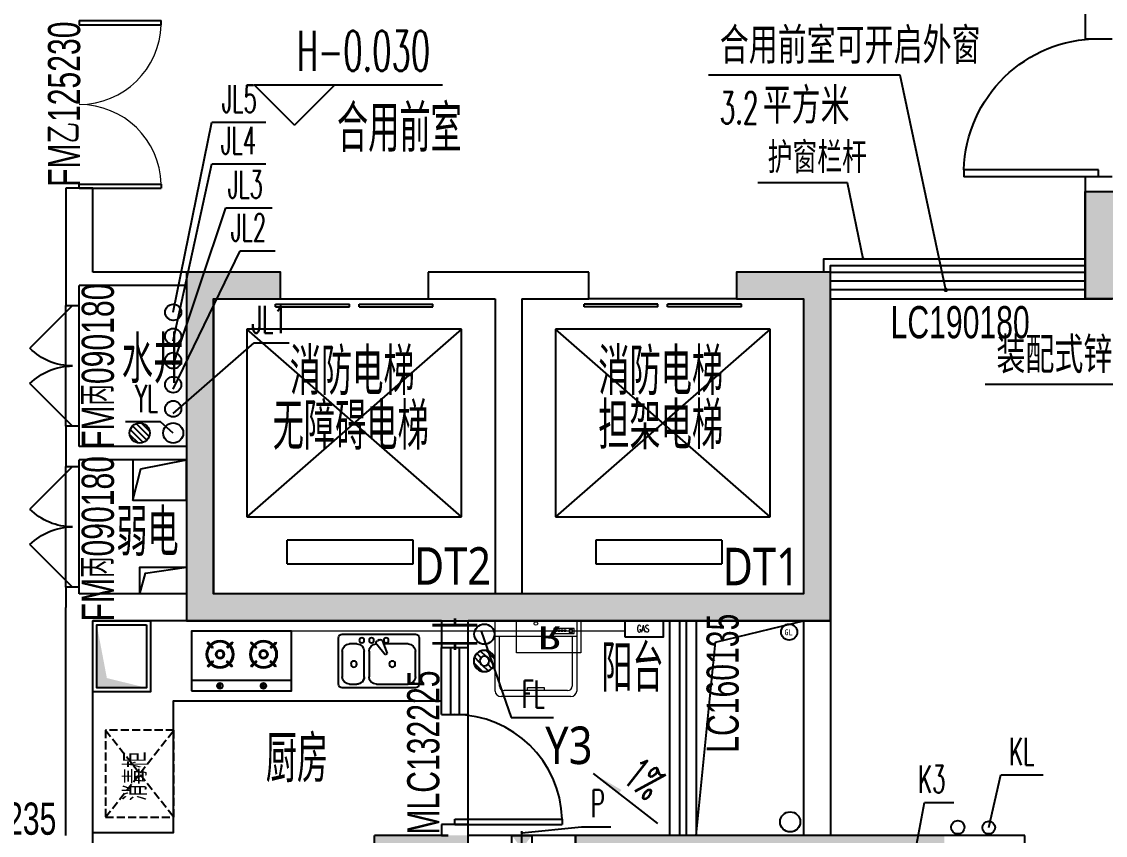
# Model space of a CAD drawing. Header units: millimetres. Extents: x -235126 to 312941, y -228449 to 114042.
# Drawn here: x -100426 to -92346, y -145037 to -138969 of the extents above; entities that cross this region are included whole.
import ezdxf
from ezdxf.enums import TextEntityAlignment as Align
from ezdxf.lldxf.tags import DXFTag

# ---------------------------------------------------------------- set-up
doc = ezdxf.new("R2010")
doc.units = ezdxf.units.MM
doc.header["$LTSCALE"] = 800
doc.linetypes.add('BY-3落地2$0$DASH', pattern=[0.35, 0.25, -0.1])
doc.linetypes.add('DASH', pattern=[0.35, 0.25, -0.1])
for name, color, linetype in [('_WALL', 6, 'Continuous'), ('_景森-地漏', 7, 'Continuous'), ('_景森-废水立管', 4, 'Continuous'), ('_景森-空调冷凝立管', 116, 'Continuous'), ('_景森-给水立管', 13, 'Continuous'), ('_景森-雨水立管', 231, 'Continuous'), ('_水', 201, 'Continuous'), ('b景森a-标高', 131, 'Continuous'), ('c景森a-厨厕', 14, 'Continuous'), ('c景森a-车行方向', 246, 'Continuous'), ('EVTR', 2, 'Continuous'), ('FF-DOOR-门扇', 2, 'Continuous'), ('FF-KITCHEN-厨房', 1, 'Continuous'), ('FUR', 8, 'Continuous'), ('f景森a-房名', 61, 'Continuous'), ('f景森a-符号', 125, 'Continuous'), ('JSD图框', 4, 'Continuous'), ('k景森a-看线', 1, 'Continuous'), ('l景森a-栏杆', 54, 'Continuous'), ('m景森a-门窗', 2, 'Continuous'), ('m景森a-门窗编号', 51, 'Continuous'), ('PUB_TEXT', 7, 'Continuous'), ('R-燃气设备', 3, 'Continuous'), ('s景森a-索引', 123, 'Continuous'), ('TEXT', 7, 'Continuous'), ('t景森a-砼', 6, 'Continuous'), ('VALVE_废水', 7, 'Continuous'), ('WALL', 4, 'Continuous'), ('暖通意见', 90, 'Continuous'), ('水管', 1, 'Continuous'), ('留孔', 1, 'Continuous'), ('结构-墙柱', 7, 'Continuous')]:
    doc.layers.add(name, color=color, linetype=linetype)
doc.layers.add('A-FLOR-CKWA', color=142, linetype='Continuous', lineweight=9)
doc.layers.add('家具', color=8, linetype='Continuous', lineweight=9)
doc.styles.add('-黑体', font='simhei.ttf', dxfattribs={"width": 0.9})
doc.styles.add('_TCH_DIM', font='TXT', dxfattribs={"width": 0.65, "bigfont": 'HZTXT'})
doc.styles.add('HZTXT', font='txt-y.shx', dxfattribs={"width": 0.65, "bigfont": 'hztxt.shx'})
doc.styles.add('景森-黑体', font='')
doc.styles.add('景森尺寸字体', font='景森细字型.SHX', dxfattribs={"width": 0.7, "bigfont": '景森汉字.shx'})
doc.styles.add('景森细字体', font='景森细字型.SHX', dxfattribs={"width": 0.85, "bigfont": '景森汉字.shx'})
doc.styles.add('样式_1', font='', dxfattribs={"height": 200})
doc.styles.add('黑体', font='simhei.ttf', dxfattribs={"width": 0.8})
doc.styles.get('景森-黑体').set_extended_font_data('Microsoft YaHei')
doc.styles.get('样式_1').set_extended_font_data('STXihei')
tags = doc.linetypes.add('HIDDEN2', pattern=[0.1875, 0.125, -0.0625]).pattern_tags.tags
tags[6:7] = [DXFTag(74, 4), DXFTag(75, 0), DXFTag(340, '0'), DXFTag(46, 1.0), DXFTag(50, 0.0), DXFTag(44, 0.0), DXFTag(45, 0.0)]
tags[4:5] = [DXFTag(74, 4), DXFTag(75, 0), DXFTag(340, '0'), DXFTag(46, 1.0), DXFTag(50, 0.0), DXFTag(44, 0.0), DXFTag(45, 0.0)]

# ---------------------------------------------------------------- blocks, each defined once
blk = doc.blocks.new('景森门窗编号01')
at = {"layer": 'm景森a-门窗编号', "style": '景森尺寸字体', "width": 0.7}
blk.add_attdef('门窗编号', text='', height=2.4, dxfattribs=at).set_placement((0, 0), align=Align.MIDDLE)
blk = doc.blocks.new('dilou-xyj')
at = {"color": 7}
for p, q in [((-148, 25), (-25, 148)), ((-140, -54), (-62, 25)), ((-25, 62), (54, 140)), ((47, 47), (106, 106)), ((62, -25), (140, 54)), ((-106, -106), (-47, -47)), ((-54, -140), (25, -62)), ((25, -148), (148, -25))]:
    blk.add_line(p, q, dxfattribs=at)
at = {"color": 7, "linetype": 'Continuous'}
for radius in [150, 66.7]:
    blk.add_circle((0, 0), radius, dxfattribs=at)
blk = doc.blocks.new('dilou')
at = {"color": 7, "linetype": 'Continuous'}
for p, q in [((-148, 25), (-25, 148)), ((-140, -54), (54, 140)), ((-106, -106), (106, 106)), ((-54, -140), (140, 54)), ((25, -148), (148, -25))]:
    blk.add_line(p, q, dxfattribs=at)
blk.add_circle((0, 0), 150, dxfattribs=at)
blk = doc.blocks.new('卫生间排气孔')
at = {"layer": '留孔', "ltscale": 0.1}
blk.add_line((130, 0), (-130, 0), dxfattribs=at)
blk.add_lwpolyline([(100, -75), (-100, -75), (-100, 75), (100, 75)], close=True, dxfattribs=at)
blk.add_solid([(100, -75), (100, 75), (-100, 75), (-100, -75)], dxfattribs=at)
blk = doc.blocks.new('ERGRGAERG')
at = {"color": 3}
blk.add_circle((0, 0), 50, dxfattribs=at)
at = {"layer": 'R-燃气设备', "style": '样式_1'}
blk.add_text('GL', height=37.01, rotation=359.99999, dxfattribs=at).set_placement((-29, -19.5))
blk = doc.blocks.new('ehgwehe')
at = {"ltscale": 50}
for p, q in [((3110300.4, 797930.1), (3110300.4, 797384.2)), ((3110673.4, 797957.4), (3110327.7, 797957.4)), ((3110700.7, 797384.2), (3110700.7, 797930.1)), ((3110327.7, 797356.9), (3110673.4, 797356.9))]:
    blk.add_line(p, q, dxfattribs=at)
at = {"color": 8, "ltscale": 50}
for p, q in [((3110427.7, 797930.1), (3110618.8, 797930.1)), ((3110373.2, 797820.9), (3110373.2, 797875.5)), ((3110673.4, 797875.5), (3110673.4, 797820.9)), ((3110618.8, 797766.3), (3110427.7, 797766.3)), ((3110343.4, 797655.4), (3110350.7, 797668.1)), ((3110454.1, 797610.5), (3110378.1, 797673)), ((3110427.7, 797730), (3110618.8, 797730)), ((3110673.4, 797675.4), (3110673.4, 797438.8)), ((3110352.8, 797629.2), (3110445, 797594.7)), ((3110373.2, 797438.8), (3110373.2, 797621.6)), ((3110445, 797594.7), (3110454.1, 797610.5)), ((3110618.8, 797384.2), (3110427.7, 797384.2))]:
    blk.add_line(p, q, dxfattribs=at)
for centre, radius in [((3110523.3, 797843.7), 22.7), ((3110345.9, 797784.5), 18.2), ((3110345.9, 797711.8), 18.2), ((3110345.9, 797602.6), 18.2), ((3110523.3, 797557.1), 22.7)]:
    blk.add_circle(centre, radius, dxfattribs=at)
at = {"ltscale": 50}
for centre, start, end in [((3110327.7, 797930.1), 90, 180), ((3110673.4, 797930.1), 0, 90), ((3110327.7, 797384.2), 180, 270), ((3110673.4, 797384.2), 270, 0)]:
    blk.add_arc(centre, 27.3, start, end, dxfattribs=at)
at = {"color": 8, "ltscale": 50}
for centre, radius, start, end in [((3110427.7, 797875.5), 54.6, 90, 180), ((3110618.8, 797875.5), 54.6, 0, 90), ((3110427.7, 797820.9), 54.6, 180, 270), ((3110618.8, 797820.9), 54.6, 270, 0), ((3110359.2, 797646.3), 18.2, 150, 249.46232), ((3110366.5, 797659), 18.2, 50.53768, 150), ((3110427.7, 797675.4), 54.6, 90, 180), ((3110618.8, 797675.4), 54.6, 0, 90), ((3110427.7, 797438.8), 54.6, 180, 270), ((3110618.8, 797438.8), 54.6, 270, 0)]:
    blk.add_arc(centre, radius, start, end, dxfattribs=at)
blk = doc.blocks.new('A$C48D418E4')
at = {"ltscale": 50}
for p, q in [((-163.7, 440.2), (-163.7, 94.5)), ((409.5, 467.5), (-136.4, 467.5)), ((436.8, 94.5), (436.8, 440.2)), ((-136.4, 67.2), (409.5, 67.2))]:
    blk.add_line(p, q, dxfattribs=at)
at = {"color": 8, "ltscale": 50}
for p, q in [((108.6, 415.1), (74.1, 322.9)), ((134.8, 424.5), (147.4, 417.2)), ((-136.4, 149.1), (-136.4, 340.2)), ((-81.8, 394.7), (101, 394.7)), ((89.8, 313.8), (152.4, 389.8)), ((209.3, 340.2), (209.3, 149.1)), ((245.7, 149.1), (245.7, 340.2)), ((300.3, 394.7), (354.9, 394.7)), ((409.5, 340.2), (409.5, 149.1)), ((74.1, 322.9), (89.8, 313.8)), ((154.7, 94.5), (-81.8, 94.5)), ((354.9, 94.5), (300.3, 94.5))]:
    blk.add_line(p, q, dxfattribs=at)
for centre, radius in [((82, 422), 18.2), ((191.1, 422), 18.2), ((263.9, 422), 18.2), ((36.5, 244.6), 22.7), ((323.1, 244.6), 22.7)]:
    blk.add_circle(centre, radius, dxfattribs=at)
at = {"ltscale": 50}
for centre, start, end in [((-136.4, 440.2), 90, 180), ((409.5, 440.2), 0, 90), ((-136.4, 94.5), 180, 270), ((409.5, 94.5), 270, 0)]:
    blk.add_arc(centre, 27.3, start, end, dxfattribs=at)
at = {"color": 8, "ltscale": 50}
for centre, radius, start, end in [((125.7, 408.7), 18.2, 60, 159.46232), ((138.4, 401.4), 18.2, 320.53768, 60), ((-81.8, 340.2), 54.6, 90, 180), ((154.7, 340.2), 54.6, 0, 90), ((300.3, 340.2), 54.6, 90, 180), ((354.9, 340.2), 54.6, 0, 90), ((-81.8, 149.1), 54.6, 180, 270), ((154.7, 149.1), 54.6, 270, 0), ((300.3, 149.1), 54.6, 180, 270), ((354.9, 149.1), 54.6, 270, 0)]:
    blk.add_arc(centre, radius, start, end, dxfattribs=at)
at = {"layer": 'FF-KITCHEN-厨房', "rotation": 270}
blk.add_blockref('ehgwehe', (-797520.6, 3110767.9), dxfattribs=at)
blk = doc.blocks.new('theh')
at = {"color": 8}
for p, q in [((46262.8, 5841.6, 0), (46225.5, 5877.5, 0)), ((46269.6, 5849, 0), (46232.4, 5884.7, 0)), ((46372.8, 5849.5, 0), (46410, 5885.3, 0)), ((46379.6, 5842.2, 0), (46417, 5878.1, 0)), ((46587.4, 5841.6, 0), (46550, 5877.5, 0)), ((46594.1, 5849, 0), (46556.9, 5884.7, 0)), ((46697.3, 5849.5, 0), (46734.6, 5885.3, 0)), ((46704.2, 5842.2, 0), (46741.5, 5878.1, 0)), ((46227.4, 5709.7, 0), (46264.6, 5745.5, 0)), ((46234.3, 5702.5, 0), (46271.6, 5738.4, 0)), ((46408.1, 5701.9, 0), (46370.7, 5737.9, 0)), ((46415, 5709.2, 0), (46377.8, 5744.9, 0)), ((46551.9, 5709.7, 0), (46589.2, 5745.5, 0)), ((46558.8, 5702.5, 0), (46596.2, 5738.4, 0)), ((46732.7, 5701.9, 0), (46695.3, 5737.9, 0)), ((46739.6, 5709.2, 0), (46702.4, 5744.9, 0)), ((46853.8, 5599.8, 0), (46109.9, 5599.8, 0)), ((46318.7, 5540.1, 0), (46318.7, 5579.6, 0)), ((46323.7, 5540.2, 0), (46323.7, 5579.5, 0)), ((46643.1, 5540.1, 0), (46643.1, 5579.6, 0)), ((46648.1, 5540.2, 0), (46648.1, 5579.5, 0))]:
    blk.add_line(p, q, dxfattribs=at)
at = {"linetype": 'Continuous', "elevation": 0}
blk.add_lwpolyline([(46109.9, 5521.4), (46853.8, 5521.4), (46853.8, 5967.9), (46109.9, 5967.9)], close=True, dxfattribs=at)
at = {"color": 8}
for centre, radius in [((46321.5, 5794.6, 0), 100), ((46321.5, 5794.6, 0), 95), ((46321.5, 5794.6, 0), 31.3), ((46321.5, 5794.6, 0), 26.3), ((46646, 5794.6, 0), 100), ((46646, 5794.6, 0), 95), ((46646, 5794.6, 0), 31.3), ((46646, 5794.6, 0), 26.3), ((46320.7, 5559.9, 0), 19.8), ((46645.1, 5559.9, 0), 19.8)]:
    blk.add_circle(centre, radius, dxfattribs=at)
for centre, radius, start, end in [((46321.5, 5794.6, 0), 126.7, 134.67564, 139.19964), ((46321.5, 5794.6, 0), 75.1, 133.6762, 141.30987), ((46321.5, 5794.6, 0), 75.1, 39.30452, 46.93668), ((46321.5, 5794.6, 0), 126.7, 41.16386, 45.68755), ((46646, 5794.6, 0), 126.7, 134.67564, 139.19964), ((46646, 5794.6, 0), 75.1, 133.6762, 141.30987), ((46646, 5794.6, 0), 75.1, 39.30452, 46.93668), ((46646, 5794.6, 0), 126.7, 41.16386, 45.68755), ((46321.5, 5794.6, 0), 75.1, 220.80073, 228.43289), ((46321.5, 5794.6, 0), 75.1, 310.95271, 318.58638), ((46646, 5794.6, 0), 75.1, 220.80073, 228.43289), ((46646, 5794.6, 0), 75.1, 310.95271, 318.58638), ((46321.5, 5794.6, 0), 126.7, 222.04986, 226.57356), ((46321.5, 5794.6, 0), 126.7, 313.06294, 317.58695), ((46646, 5794.6, 0), 126.7, 222.04986, 226.57356), ((46646, 5794.6, 0), 126.7, 313.06294, 317.58695)]:
    blk.add_arc(centre, radius, start, end, dxfattribs=at)
blk = doc.blocks.new('A$C48304BF0')
at = {"color": 8}
for p, q in [((152.4, 385.2, 0), (152.4, -358.7, 0)), ((254.6, 264.1, 0), (290.5, 226.7, 0)), ((261.8, 271, 0), (297.6, 233.8, 0)), ((394.9, 235.6, 0), (430.7, 272.9, 0)), ((402.2, 228.7, 0), (438, 266, 0)), ((92.7, 174.5, 0), (132.2, 174.5, 0)), ((92.9, 179.5, 0), (132.1, 179.5, 0)), ((255.2, 90.2, 0), (291, 127.6, 0)), ((262.4, 83.3, 0), (298.2, 120.5, 0)), ((394.2, 118.8, 0), (430.2, 81.4, 0)), ((401.6, 125.5, 0), (437.4, 88.3, 0)), ((254.6, -60.5, 0), (290.5, -97.9, 0)), ((261.8, -53.6, 0), (297.6, -90.8, 0)), ((394.9, -89, 0), (430.7, -51.6, 0)), ((402.2, -95.8, 0), (438, -58.6, 0)), ((92.7, -149.9, 0), (132.2, -149.9, 0)), ((92.9, -144.9, 0), (132.1, -144.9, 0)), ((255.2, -234.3, 0), (291, -197, 0)), ((262.4, -241.2, 0), (298.2, -204, 0)), ((394.2, -205.8, 0), (430.2, -243.2, 0)), ((401.6, -199, 0), (437.4, -236.2, 0))]:
    blk.add_line(p, q, dxfattribs=at)
at = {"linetype": 'Continuous', "elevation": 0}
blk.add_lwpolyline([(74, -358.7), (74, 385.2), (520.6, 385.2), (520.6, -358.7)], close=True, dxfattribs=at)
at = {"color": 8}
for centre, radius in [((347.3, 177.4, 0), 100), ((347.3, 177.4, 0), 95), ((112.5, 176.5, 0), 19.8), ((347.3, 177.4, 0), 31.3), ((347.3, 177.4, 0), 26.3), ((347.3, -147.1, 0), 100), ((347.3, -147.1, 0), 95), ((112.5, -147.9, 0), 19.8), ((347.3, -147.1, 0), 31.3), ((347.3, -147.1, 0), 26.3)]:
    blk.add_circle(centre, radius, dxfattribs=at)
for centre, radius, start, end in [((347.3, 177.4, 0), 126.7, 132.41305, 136.93706), ((347.3, 177.4, 0), 126.7, 44.31245, 48.83614), ((347.3, 177.4, 0), 75.1, 131.41362, 139.04729), ((347.3, 177.4, 0), 75.1, 43.06332, 50.69548), ((347.3, 177.4, 0), 126.7, 223.42644, 227.95014), ((347.3, 177.4, 0), 75.1, 221.56711, 229.19927), ((347.3, 177.4, 0), 75.1, 308.69013, 316.3238), ((347.3, 177.4, 0), 126.7, 310.80036, 315.32436), ((347.3, -147.1, 0), 126.7, 132.41305, 136.93706), ((347.3, -147.1, 0), 126.7, 44.31245, 48.83614), ((347.3, -147.1, 0), 75.1, 131.41362, 139.04729), ((347.3, -147.1, 0), 75.1, 43.06332, 50.69548), ((347.3, -147.1, 0), 126.7, 223.42644, 227.95014), ((347.3, -147.1, 0), 75.1, 221.56711, 229.19927), ((347.3, -147.1, 0), 75.1, 308.69013, 316.3238), ((347.3, -147.1, 0), 126.7, 310.80036, 315.32436)]:
    blk.add_arc(centre, radius, start, end, dxfattribs=at)
at = {"layer": 'FF-KITCHEN-厨房', "xscale": -1, "rotation": 270}
blk.add_blockref('theh', (-5447.4, -46468.6), dxfattribs=at)
blk = doc.blocks.new('tump')
at = {"layer": 'FUR'}
for points in [[(-3150.6, 25809.2), (-3680.6, 25809.2), (-3680.6, 26239.2), (-3150.6, 26239.2)], [(-3180.6, 25839.2), (-3650.6, 25839.2), (-3650.6, 26209.2), (-3180.6, 26209.2)]]:
    blk.add_lwpolyline(points, close=True, dxfattribs=at)
blk.add_solid([(-3180.6, 26209.2), (-3578, 26133.9), (-3650.6, 26209.2), (-3650.6, 25839.2)], dxfattribs=at)
blk = doc.blocks.new('A$C371139E7')
at = {"layer": '家具', "ltscale": 0.5}
for p, q in [((-581.9, 656.7), (-581.9, 136.2)), ((-17.3, 700.9), (-541.9, 700.9)), ((-133, 667.6), (-506, 667.6)), ((-133, 95.6), (-133, 698.1)), ((-113, 681.8), (-74.5, 681.8)), ((-113, 530.6), (-113, 681.8)), ((-105.1, 669.3), (-81.3, 669.3)), ((-105.1, 644.3), (-105.1, 669.3)), ((-81.3, 669.3), (-81.3, 644.3)), ((-74.5, 681.8), (-74.5, 530.6)), ((-17.3, 92.1), (-17.3, 700.9)), ((-538, 632.3), (-538, 160.7)), ((-81.3, 644.3), (-105.1, 644.3)), ((-96.1, 619.8), (-96.1, 607.7)), ((-85.9, 619.8), (-96.1, 619.8)), ((-96.1, 607.7), (-85.9, 607.7)), ((-96.1, 596.5), (-96.1, 584.5)), ((-85.9, 596.5), (-96.1, 596.5)), ((-96.1, 584.5), (-85.9, 584.5)), ((-96.1, 574.8), (-96.1, 562.8)), ((-85.9, 574.8), (-96.1, 574.8)), ((-85.9, 607.7), (-85.9, 619.8)), ((-85.9, 584.5), (-85.9, 596.5)), ((-85.9, 562.8), (-85.9, 574.8)), ((-74.5, 530.6), (-113, 530.6)), ((-96.1, 562.8), (-85.9, 562.8)), ((-96.1, 552.4), (-96.1, 540.3)), ((-85.9, 552.4), (-96.1, 552.4)), ((-96.1, 540.3), (-85.9, 540.3)), ((-85.9, 540.3), (-85.9, 552.4)), ((-516, 459.2), (-538, 459.2)), ((-516, 396.5), (-516, 459.2)), ((-538, 333.8), (-516, 333.8)), ((-516, 333.8), (-516, 396.5)), ((-541.9, 92.1), (-17.3, 92.1)), ((-506, 125.4), (-133, 125.4))]:
    blk.add_line(p, q, dxfattribs=at)
at = {"layer": '家具', "ltscale": 0.5, "extrusion": (0, 0, -1)}
for centre, major_axis, start_param, end_param in [((-541.9, 656.7), (0, 44.1), 4.712389, 6.283185), ((-506, 632.3), (0, 35.3), 4.712389, 6.283185), ((-541.9, 136.2), (0, 44.1), 3.141593, 4.712389), ((-506, 160.7), (0, 35.3), 3.141593, 4.712389)]:
    blk.add_ellipse(centre, major_axis=major_axis, ratio=0.90675, start_param=start_param, end_param=end_param, dxfattribs=at)
blk.add_ellipse((-37.6, 396.5), major_axis=(0, 14.1), ratio=0.90675, dxfattribs=at)
blk = doc.blocks.new('xdg')
at = {"layer": 'c景森a-厨厕', "linetype": 'DASH', "ltscale": 0.3}
for p, q in [((1128330, 540287.7), (1128980, 539777.7)), ((1128980, 540287.7), (1128330, 539777.7))]:
    blk.add_line(p, q, dxfattribs=at)
blk.add_lwpolyline([(1128980, 539777.7), (1128330, 539777.7), (1128330, 540287.7), (1128980, 540287.7)], close=True, dxfattribs=at)
blk = doc.blocks.new('A$C306334A5')
at = {"layer": 'A-FLOR-CKWA', "color": 40, "linetype": 'Continuous'}
blk.add_lwpolyline([(0, -200), (0, 200), (-200, 200), (-200, -200)], close=True, dxfattribs=at)
at = {"layer": 'A-FLOR-CKWA', "color": 40, "linetype": 'Continuous', "style": '-黑体', "width": 1.5}
blk.add_text('R', height=144, rotation=90, dxfattribs=at).set_placement((-34.4, -67.4, 0))
blk = doc.blocks.new('$VALVE$00000553')
at = {"const_width": 30}
for points in [[(0, 100), (0, 175)], [(0, 100), (-250, 100), (-250, 100)], [(0, 100), (250, 100), (250, 100)], [(-250, -100), (-250, -100), (0, -100)], [(250, -100), (250, -100), (0, -100)], [(0, -175), (0, -100)]]:
    blk.add_lwpolyline(points, dxfattribs=at)
blk = doc.blocks.new('ERGREG')
at = {"layer": '暖通意见'}
blk.add_lwpolyline([(0, 0), (240, 0), (240, 100), (0, 100)], close=True, dxfattribs=at)
at = {"layer": '暖通意见', "style": 'HZTXT', "width": 0.65}
blk.add_text('GAS', height=43.75, dxfattribs=at).set_placement((74.8125, 29.5))
blk = doc.blocks.new('$TCHSYS$WIN2D')
for p, q in [((-0.5, 0.5), (0.5, 0.5)), ((-0.5, 0.5), (-0.5, -0.5)), ((0.5, 0.5), (0.5, -0.5)), ((0.5, 0.1667), (-0.5, 0.1667)), ((0.5, -0.1667), (-0.5, -0.1667)), ((-0.5, -0.5), (0.5, -0.5))]:
    blk.add_line(p, q)
blk = doc.blocks.new('$DorLib2D$00000001')
at = {"layer": 'FF-DOOR-门扇'}
for p, q in [((0.45, 0.975), (0.5, 0.975)), ((0.45, 0), (0.45, 0.975)), ((0.5, 0), (0.5, 0.975)), ((0.5, 0), (0.45, 0))]:
    blk.add_line(p, q, dxfattribs=at)
at = {"layer": 'FF-DOOR-门扇', "color": 8, "linetype": 'HIDDEN2'}
blk.add_arc((0.475, 0), 0.975, 91.46928, 180, dxfattribs=at)
blk = doc.blocks.new('$DorLib2D$00000127')
at = {"color": 0, "linetype": 'Continuous'}
for p, q in [((-0.0333, 0.7949), (-0.5333, 0.7949)), ((-0.5333, 0.7949), (-0.5333, 0.6904)), ((-0.0333, 0.7949), (-0.0333, 0.6904)), ((0.0333, 0.7949), (0.0333, 0.6904)), ((0.5333, 0.7949), (0.0333, 0.7949)), ((0.5333, 0.7949), (0.5333, 0.6904)), ((-0.0333, 0.6904), (-0.5333, 0.6904)), ((0.5333, 0.6904), (0.0333, 0.6904)), ((0.5, 0.5), (-0.5, 0.5))]:
    blk.add_line(p, q, dxfattribs=at)
blk = doc.blocks.new('$DorLib2D$00000002')
for p, q in [((-0.5, 0), (-0.5, 0.4875)), ((-0.475, 0.4875), (-0.5, 0.4875)), ((-0.475, 0), (-0.475, 0.4875)), ((0.475, 0), (0.475, 0.4875)), ((0.475, 0.4875), (0.5, 0.4875)), ((0.5, 0), (0.5, 0.4875)), ((-0.5, 0), (-0.475, 0)), ((0.5, 0), (0.475, 0))]:
    blk.add_line(p, q)
at = {"lineweight": 13}
for centre, start, end in [((-0.4875, 0), 0, 88.53072), ((0.4875, 0), 91.46928, 180)]:
    blk.add_arc(centre, 0.4875, start, end, dxfattribs=at)
blk = doc.blocks.new('$DorLib2D$00000116')
at = {"color": 0}
for p, q in [((-0.5, 0), (-0.1464, 0.3536)), ((0.5, 0), (0.1464, 0.3536))]:
    blk.add_line(p, q, dxfattribs=at)
for centre, start, end in [((-0.5, 0), 0, 45), ((0.5, 0), 135, 180)]:
    blk.add_arc(centre, 0.5, start, end, dxfattribs=at)
blk = doc.blocks.new('1T4标准层墙柱布置图')
at = {"layer": 't景森a-砼'}
h = blk.add_hatch(color=8, dxfattribs=at)
h.dxf.hatch_style = 1
h.paths.add_polyline_path([(-126240.1, -13402.6), (-126440.1, -13402.6), (-126440.1, -15602.6), (-125740.1, -15602.6), (-125740.1, -15402.6), (-126240.1, -15402.6)])
h.paths.add_polyline_path([(-130240.1, -12502.6), (-130440.1, -12502.6), (-130440.1, -15602.6), (-129840.1, -15602.6), (-129840.1, -15402.6), (-130240.1, -15402.6)])
h.paths.add_polyline_path([(-147679.8, 2427.2), (-147467.7, 2215.1), (-149589, 93.8), (-149730.4, 235.2), (-148174.8, 1790.8), (-148245.5, 1861.5)])
h.paths.add_polyline_path([(-140608.8, -8886.5), (-138628.9, -6906.6), (-139053.1, -6482.3), (-138911.7, -6340.9), (-138346, -6906.6), (-139142, -7702.6), (-134260.1, -7702.6), (-134260.1, -7902.6), (-139342, -7902.6), (-140467.4, -9027.9)])
h.paths.add_polyline_path([(-141640.1, -10117.9), (-142022.9, -9735), (-142164.4, -9876.4), (-141881.5, -10159.3), (-142871.5, -11149.3), (-142730.1, -11290.7), (-141940.1, -10500.7), (-141640.1, -10500.7)])
h.paths.add_polyline_path([(-135040.1, -26302.6), (-135040.1, -24102.6), (-135240.1, -24102.6), (-135240.1, -25602.6), (-135340.1, -25602.6), (-135340.1, -26302.6)])
h.paths.add_polyline_path([(-148440.1, -26302.6), (-148440.1, -24102.6), (-148240.1, -24102.6), (-148240.1, -25602.6), (-148140.1, -25602.6), (-148140.1, -26302.6)])
h.paths.add_polyline_path([(-141840.1, -14902.6), (-141640.1, -14902.6), (-141640.1, -15702.6), (-146140.1, -15702.6), (-146140.1, -15502.6), (-141840.1, -15502.6)])
h.paths.add_polyline_path([(-145063.5, -47.6), (-144639.2, -471.9), (-144851.4, -684), (-145134.2, -401.2), (-147114.1, -2381.1), (-147255.5, -2239.7)])
h.paths.add_polyline_path([(-138040.1, -17302.6), (-138040.1, -20452.6), (-137840.1, -20452.6), (-137840.1, -17502.6), (-137340.1, -17502.6), (-137340.1, -17302.6)])
h.paths.add_polyline_path([(-133790.1, -17502.6), (-136540.1, -17502.6), (-136540.1, -17302.6), (-133790.1, -17302.6)])
h.paths.add_polyline_path([(-131640.1, -26302.6), (-131640.1, -23052.6), (-131440.1, -23052.6), (-131440.1, -25502.6), (-131340.1, -25502.6), (-131340.1, -26302.6)])
h.paths.add_polyline_path([(-153760.9, -4078.2), (-153973, -3866), (-153407.4, -3300.3), (-153336.6, -3371), (-150508.2, -542.6), (-150366.8, -684)])
h.paths.add_polyline_path([(-149765.8, -8073.3), (-148846.5, -8992.6), (-148705.1, -8851.1), (-149094, -8462.2), (-147750.5, -7118.7), (-147891.9, -6977.3), (-149235.4, -8320.8), (-149624.3, -7931.9)])
h.paths.add_polyline_path([(-133990.1, -19152.6), (-133990.1, -20452.6), (-133790.1, -20452.6), (-133790.1, -19352.6), (-133190.1, -19352.6), (-133190.1, -19152.6)])
h.paths.add_polyline_path([(-142447.2, -2805.4), (-141740.1, -3512.5), (-141881.5, -3653.9), (-142164.4, -3371.1), (-144144.3, -5351), (-144285.7, -5209.5), (-142305.8, -3229.6), (-142588.6, -2946.8)])
h.paths.add_polyline_path([(-149164.7, -4148.9), (-151498.2, -6482.3), (-151038.5, -6941.9), (-150826.4, -6729.8), (-151144.6, -6411.6), (-149023.3, -4290.3)])
h.paths.add_polyline_path([(-132740.1, -7302.6), (-131990.1, -7302.6), (-131990.1, -7502.6), (-132540.1, -7502.6), (-132540.1, -10602.6), (-132740.1, -10602.6)])
h.paths.add_polyline_path([(-132340.1, -13302.6), (-132740.1, -13302.6), (-132740.1, -12502.6), (-132340.1, -12502.6)])
h.paths.add_polyline_path([(-142240.1, -25202.6), (-141240.1, -25202.6), (-141240.1, -25002.6), (-141640.1, -25002.6), (-141640.1, -23052.6), (-141840.1, -23052.6), (-141840.1, -25002.6), (-142240.1, -25002.6)])
h.paths.add_polyline_path([(-137840.1, -25202.6), (-137840.1, -23052.6), (-138040.1, -23052.6), (-138040.1, -25002.6), (-138540.1, -25002.6), (-138540.1, -25202.6)])
h.paths.add_polyline_path([(-145640.1, -25202.6), (-145640.1, -23052.6), (-145440.1, -23052.6), (-145440.1, -25002.6), (-144940.1, -25002.6), (-144940.1, -25202.6)])
h.paths.add_polyline_path([(-151840.1, -26302.6), (-151840.1, -23052.6), (-152040.1, -23052.6), (-152040.1, -25502.6), (-152140.1, -25502.6), (-152140.1, -26302.6)])
h.paths.add_polyline_path([(-146265.6, -11573.5), (-143225, -8532.9), (-143366.4, -8391.5), (-146265.6, -11290.7), (-146795.9, -10760.3), (-146937.3, -10901.7)])
h.paths.add_polyline_path([(-127240.1, -7302.6), (-127240.1, -10602.6), (-127440.1, -10602.6), (-127440.1, -7502.6), (-127940.1, -7502.6), (-127940.1, -7302.6)])
h.paths.add_polyline_path([(-149440.1, -21552.6), (-152040.1, -21552.6), (-152040.1, -22102.6), (-151840.1, -22102.6), (-151840.1, -21752.6), (-149440.1, -21752.6)])
h.paths.add_polyline_path([(-134260.1, -10602.6), (-138820.1, -10602.6), (-138820.1, -10402.6), (-134260.1, -10402.6)])
h.paths.add_polyline_path([(-149690.1, -17502.6), (-146940.1, -17502.6), (-146940.1, -17302.6), (-149690.1, -17302.6)])
h.paths.add_polyline_path([(-149490.1, -19152.6), (-149490.1, -20452.6), (-149690.1, -20452.6), (-149690.1, -19352.6), (-150290.1, -19352.6), (-150290.1, -19152.6)])
h.paths.add_polyline_path([(-131440.1, -22102.6), (-131440.1, -21552.6), (-134040.1, -21552.6), (-134040.1, -21752.6), (-131640.1, -21752.6), (-131640.1, -22102.6)])
h.paths.add_polyline_path([(-123940.1, -15402.6), (-123940.1, -15602.6), (-123440.1, -15602.6), (-123440.1, -13902.6), (-123640.1, -13902.6), (-123640.1, -15402.6)])
h.paths.add_polyline_path([(-145440.1, -17302.6), (-145440.1, -20452.6), (-145640.1, -20452.6), (-145640.1, -17502.6), (-146140.1, -17502.6), (-146140.1, -17302.6)])
h.paths.add_polyline_path([(-139440.1, -15702.6), (-134640.1, -15702.6), (-134640.1, -13102.6), (-135340.1, -13102.6), (-135340.1, -13302.6), (-134840.1, -13302.6), (-134840.1, -15502.6), (-139240.1, -15502.6), (-139240.1, -13302.6), (-138740.1, -13302.6), (-138740.1, -13102.6), (-139440.1, -13102.6)])
h.paths.add_polyline_path([(-119840.1, -8402.6), (-120440.1, -8402.6), (-120440.1, -8602.6), (-120040.1, -8602.6), (-120040.1, -10602.6), (-119840.1, -10602.6)])
h.paths.add_polyline_path([(-122140.1, -7302.6), (-122440.1, -7302.6), (-122440.1, -10602.6), (-122240.1, -10602.6), (-122240.1, -8102.6), (-122140.1, -8102.6)])
h.paths.add_polyline_path([(-119840.1, -11702.6), (-120040.1, -11702.6), (-120040.1, -15002.6), (-119840.1, -15002.6)])
at = {"layer": '_WALL', "linetype": 'ByBlock'}
blk.add_lwpolyline([(-132340.1, -13302.6), (-132740.1, -13302.6), (-132740.1, -12502.6), (-132340.1, -12502.6)], close=True, dxfattribs=at)
at = {"layer": '_WALL'}
blk.add_lwpolyline([(-139440.1, -15702.6), (-134640.1, -15702.6), (-134640.1, -13102.6), (-135340.1, -13102.6), (-135340.1, -13302.6), (-134840.1, -13302.6), (-134840.1, -15502.6), (-139240.1, -15502.6), (-139240.1, -13302.6), (-138740.1, -13302.6), (-138740.1, -13102.6), (-139440.1, -13102.6), (-139440.1, -15702.6)], dxfattribs=at)

msp = doc.modelspace()

# ---------------------------------------------------------------- hatches: boundary and pattern name
at = {"layer": 'f景森a-符号'}
msp.add_hatch(color=256, dxfattribs=at).paths.add_polyline_path([(-96163.9, -144576.2), (-95974.2, -144723.3), (-95954.6, -144698)])

# ---------------------------------------------------------------- linework, layer by layer
at = {"layer": '_景森-废水立管'}
for centre in [(-99296.5, -142036.5), (-96976.5, -143536.6)]:
    msp.add_circle(centre, 75, dxfattribs=at)
at = {"layer": '_景森-空调冷凝立管'}
msp.add_circle((-93446.5, -144976.6), 50, dxfattribs=at)
at = {"layer": '_景森-给水立管'}
for centre in [(-99296.5, -141136.6), (-99296.5, -141316.6), (-99296.5, -141496.6), (-99296.5, -141676.6), (-99296.5, -141856.6)]:
    msp.add_circle(centre, 60, dxfattribs=at)
at = {"layer": '_景森-雨水立管'}
msp.add_circle((-94696.5, -144936.6), 75, dxfattribs=at)
at = {"layer": 'b景森a-标高'}
for p, q in [((-98392.5, -139741.3), (-98692.5, -139441.3)), ((-98692.5, -139441.3), (-97288.5, -139441.3)), ((-98392.5, -139741.3), (-98092.5, -139441.3))]:
    msp.add_line(p, q, dxfattribs=at)
at = {"layer": 'c景森a-车行方向'}
for p, q in [((-94596.5, -143436.6), (-94596.5, -145036.5)), ((-94396.5, -143436.6), (-94396.5, -145036.5))]:
    msp.add_line(p, q, dxfattribs=at)
at = {"layer": 'EVTR'}
for p, q in [((-97146.5, -141261.6), (-98746.5, -141261.6)), ((-97146.5, -142661.6), (-98746.5, -141261.6)), ((-97146.5, -141261.6), (-98746.5, -142661.6)), ((-98746.5, -141261.6), (-98746.5, -142661.6)), ((-97146.5, -142661.6), (-97146.5, -141261.6)), ((-94846.5, -141261.6), (-96446.5, -141261.6)), ((-96446.5, -141261.6), (-96446.5, -142661.6)), ((-94846.5, -142661.6), (-96446.5, -141261.6)), ((-94846.5, -141261.6), (-96446.5, -142661.6)), ((-94846.5, -142661.6), (-94846.5, -141261.6)), ((-98746.5, -142661.6), (-97146.5, -142661.6)), ((-96446.5, -142661.6), (-94846.5, -142661.6)), ((-97506.5, -142836.6), (-98446.5, -142836.6)), ((-98446.5, -143011.6), (-98446.5, -142836.6)), ((-97506.5, -143011.6), (-97506.5, -142836.6)), ((-95206.5, -142836.6), (-96146.5, -142836.6)), ((-96146.5, -142836.6), (-96146.5, -143011.6)), ((-95206.5, -142836.6), (-95206.5, -143011.6)), ((-98446.5, -143011.6), (-97506.5, -143011.6)), ((-96146.5, -143011.6), (-95206.5, -143011.6))]:
    msp.add_line(p, q, dxfattribs=at)
at = {"layer": 'FF-KITCHEN-厨房'}
msp.add_lwpolyline([(-97296.5, -144036.6), (-99296.5, -144036.6), (-99296.5, -145018.7), (-99896.5, -145018.7)], dxfattribs=at)
at = {"layer": 'f景森a-符号'}
msp.add_lwpolyline([(-95683.8, -144948.5), (-96163.9, -144576.2)], dxfattribs=at)
at = {"layer": 'k景森a-看线'}
for points in [[(-99596.5, -142536.6), (-99538.9, -142303.2), (-99196.5, -142236.6)], [(-99546.5, -143236.6), (-99502.2, -143081.2), (-99196.5, -143036.6)], [(-95396.5, -145036.6), (-95254.2, -143595.5), (-94596.5, -143436.6)]]:
    msp.add_lwpolyline(points, dxfattribs=at)
for points in [[(-99196.5, -142236.6), (-99596.5, -142236.6), (-99596.5, -142536.6), (-99196.5, -142536.6)], [(-99196.5, -143236.6), (-99546.5, -143236.6), (-99546.5, -143036.6), (-99196.5, -143036.6)]]:
    msp.add_lwpolyline(points, close=True, dxfattribs=at)
at = {"layer": 'k景森a-看线', "linetype": 'BY-3落地2$0$DASH', "const_width": 10}
msp.add_lwpolyline([(-95928.5, -143513.7), (-98415.2, -143513.7)], dxfattribs=at)
at = {"layer": 'l景森a-栏杆'}
for points in [[(-94446.5, -140836.6), (-94446.5, -140736.6), (-92496.5, -140736.6)], [(-94446.5, -140836.6), (-94446.5, -140736.6), (-92496.5, -140736.6)], [(-94396.5, -140836.6), (-94396.5, -140786.6), (-92496.5, -140786.6)], [(-94396.5, -140836.6), (-94396.5, -140786.6), (-92496.5, -140786.6)]]:
    msp.add_lwpolyline(points, dxfattribs=at)
at = {"layer": 'm景森a-门窗'}
for p, q in [((-100096.5, -141986.6, 0), (-100096.5, -141086.6, 0)), ((-99996.5, -141986.6, 0), (-99996.5, -141086.6, 0)), ((-100096.5, -143186.6, 0), (-100096.5, -142286.6, 0)), ((-99996.5, -143186.6, 0), (-99996.5, -142286.6, 0)), ((-95596.5, -143436.6), (-95596.5, -145036.6)), ((-95521.5, -143436.6), (-95521.5, -145036.6)), ((-95471.5, -143436.6), (-95471.5, -145036.6)), ((-95396.5, -143436.6), (-95396.5, -145036.6)), ((-97096.5, -144956.6, 0), (-97096.5, -144136.6, 0))]:
    msp.add_line(p, q, dxfattribs=at)
at = {"layer": 's景森a-索引'}
for p, q in [((-93876.5, -139367.2), (-95305.3, -139367.2)), ((-93536, -140969.9), (-93876.5, -139367.2)), ((-99296.5, -141136.6), (-99008.1, -139719.1)), ((-99008.1, -139719.1), (-98605, -139719.1)), ((-99296.5, -141350.3), (-99008.1, -140029)), ((-99008.1, -140029), (-98605, -140029)), ((-94269.1, -140171.1), (-94936.9, -140171.1)), ((-94152.2, -140736.6), (-94269.1, -140171.1)), ((-99296.5, -141530.3), (-98904.2, -140356.7)), ((-98904.2, -140356.7), (-98559.4, -140356.7)), ((-99296.5, -141710.3), (-98798.2, -140678.2)), ((-98798.2, -140678.2), (-98536.4, -140678.2)), ((-99296.5, -141890.3), (-98693.1, -141364.2)), ((-98693.1, -141364.2), (-98431.2, -141364.2)), ((-91854, -141674.5), (-93242.4, -141674.5)), ((-99390.5, -141952.1), (-99652.4, -141952.1)), ((-99296.5, -142036.5), (-99390.5, -141952.1)), ((-97000.2, -143514.7), (-96777.2, -144157.8)), ((-96777.2, -144157.8), (-96460.9, -144157.8)), ((-93216, -144978.7), (-93126.1, -144586.4)), ((-93126.1, -144586.4), (-92809.8, -144586.4)), ((-93796.5, -145336.6), (-93695.8, -144790.8)), ((-93695.8, -144790.8), (-93476.8, -144790.8)), ((-96696.5, -145017.8), (-96253.3, -144973.1)), ((-96253.3, -144973.1), (-96034.3, -144973.1))]:
    msp.add_line(p, q, dxfattribs=at)
for points, const_width in [([(-94151.1, -140741.8, 1), (-94153.3, -140731.3, 1)], 10.7), ([(-93534.4, -140977.7, 1), (-93537.7, -140962.1, 1)], 16), ([(-96701.8, -145018.3, 1), (-96691.2, -145017.2, 1)], 10.7)]:
    msp.add_lwpolyline(points, format="xyb", close=True, dxfattribs=dict(at, const_width=const_width))
at = {"layer": 'WALL'}
for p, q in [((-92496.5, -138336.6), (-92496.5, -139096.6)), ((-92496.5, -139096.6), (-92296.5, -139096.6)), ((-92296.5, -140126.6), (-92496.5, -140126.6)), ((-92496.5, -140126.6), (-92496.5, -140836.6)), ((-99896.5, -140211.6), (-100096.5, -140211.6)), ((-100096.5, -140211.6), (-100096.5, -140936.6)), ((-99896.5, -140836.6), (-99896.5, -140211.6)), ((-99096.5, -140836.6), (-99896.5, -140836.6)), ((-98496.5, -140836.6), (-99096.5, -140836.6)), ((-98496.5, -141036.6), (-98496.5, -140836.6)), ((-96796.5, -140836.6), (-97396.5, -140836.6)), ((-97396.5, -140836.6), (-97396.5, -141036.6)), ((-96196.5, -140836.6), (-96796.5, -140836.6)), ((-96196.5, -141036.6), (-96196.5, -140836.6)), ((-94496.5, -140836.6), (-95096.5, -140836.6)), ((-95096.5, -140836.6), (-95096.5, -141036.6)), ((-94396.5, -140836.6), (-94496.5, -140836.6)), ((-94396.5, -141036.6), (-94396.5, -140836.6)), ((-92496.5, -140836.6), (-92496.5, -141036.6)), ((-100096.5, -140936.6), (-100096.5, -141086.6)), ((-99196.5, -140936.6), (-99996.5, -140936.6)), ((-99996.5, -141086.6), (-99996.5, -140936.6)), ((-99196.5, -140936.6), (-99196.5, -142136.6)), ((-98996.5, -141036.6), (-98996.5, -142236.6)), ((-98996.5, -141036.6), (-98496.5, -141036.6)), ((-97396.5, -141036.6), (-96896.5, -141036.6)), ((-96896.5, -141036.6), (-96896.5, -143236.6)), ((-96696.5, -141036.6), (-96696.5, -143236.6)), ((-96696.5, -141036.6), (-96196.5, -141036.6)), ((-95096.5, -141036.6), (-94596.5, -141036.6)), ((-94596.5, -141036.6), (-94596.5, -143236.6)), ((-94396.5, -141036.6), (-94396.5, -143436.6)), ((-92496.5, -141036.6), (-92296.5, -141036.6)), ((-100096.5, -141086.6), (-99996.5, -141086.6)), ((-99996.5, -141986.6), (-100096.5, -141986.6)), ((-100096.5, -141986.6), (-100096.5, -142236.6)), ((-99996.5, -142136.6), (-99996.5, -141986.6)), ((-99196.5, -142136.6), (-99996.5, -142136.6)), ((-100096.5, -142236.6), (-100096.5, -142286.6)), ((-100096.5, -142286.6), (-99996.5, -142286.6)), ((-99196.5, -142236.6), (-99996.5, -142236.6)), ((-99996.5, -142286.6), (-99996.5, -142236.6)), ((-99196.5, -142236.6), (-99196.5, -143236.6)), ((-98996.5, -142236.6), (-98996.5, -143236.6)), ((-99996.5, -143186.6), (-100096.5, -143186.6)), ((-100096.5, -143186.6), (-100096.5, -143336.6)), ((-99996.5, -143236.6), (-99996.5, -143186.6)), ((-99196.5, -143236.6), (-99996.5, -143236.6)), ((-97196.5, -143236.6), (-98996.5, -143236.6)), ((-96896.5, -143236.6), (-97196.5, -143236.6)), ((-94596.5, -143236.6), (-96696.5, -143236.6)), ((-100096.5, -145036.6), (-100096.5, -143336.6)), ((-99896.5, -145136.6), (-99896.5, -143436.6)), ((-99096.5, -143436.6), (-99896.5, -143436.6)), ((-97296.5, -143436.6), (-99096.5, -143436.6)), ((-97296.5, -143436.6), (-97296.5, -143636.6)), ((-97096.5, -143636.6), (-97096.5, -143436.6)), ((-96796.5, -143436.6), (-97096.5, -143436.6)), ((-94396.5, -143436.6), (-96796.5, -143436.6)), ((-97296.5, -143636.6), (-97096.5, -143636.6)), ((-97096.5, -144956.6), (-97296.5, -144956.6)), ((-97296.5, -144956.6), (-97296.5, -145036.6)), ((-97096.5, -145036.6), (-97096.5, -144956.6)), ((-97246.5, -145036.6), (-97796.5, -145036.6)), ((-97796.5, -145736.6), (-97796.5, -145036.6)), ((-97296.5, -145036.6), (-97246.5, -145036.6)), ((-97096.5, -145236.6), (-97096.5, -145036.6)), ((-96096.5, -145036.6), (-96296.5, -145036.6)), ((-96296.5, -145036.6), (-96296.5, -145236.6)), ((-92946.5, -145036.6), (-96096.5, -145036.6)), ((-92946.5, -145236.6), (-92946.5, -145036.6))]:
    msp.add_line(p, q, dxfattribs=at)
at = {"layer": '水管'}
msp.add_circle((-93216, -144978.7), 47, dxfattribs=at)

# ---------------------------------------------------------------- block references
at = {"rotation": 90}
msp.add_blockref('tump', (-73657.3, -140285.9), dxfattribs=at)
at = {"extrusion": (0, 0, -1), "zscale": -1, "rotation": 90}
msp.add_blockref('A$C48304BF0', (98800.3, -144034.3), dxfattribs=at)
at = {"extrusion": (0, 0, -1), "zscale": -1}
msp.add_blockref('A$C48D418E4', (97626.8, -144004.2), dxfattribs=at)
at = {"layer": '_WALL'}
msp.add_blockref('1T4标准层墙柱布置图', (40243.6, -127734), dxfattribs=at)
at = {"layer": '_景森-地漏', "xscale": -0.5279999999329852, "yscale": 0.5279999999329852, "zscale": 0.5279999999329852, "rotation": 2.242318035250434e-05}
msp.add_blockref('dilou-xyj', (-96976.5, -143736.6), dxfattribs=at)
at = {"layer": '_水', "xscale": -1.2, "yscale": 1.2, "zscale": 1.2, "rotation": 269.9999999897668}
msp.add_blockref('A$C306334A5', (-96497, -143436.6), dxfattribs=at)
at = {"layer": 'JSD图框', "xscale": 0.5, "yscale": 0.5, "zscale": 0.5, "rotation": 270}
msp.add_blockref('dilou', (-99546.5, -142036.5), dxfattribs=at)
at = {"layer": 'm景森a-门窗'}
for name, p, xscale, yscale, zscale, rotation in [('$DorLib2D$00000002', (-99996.5, -139586.6), -1250, -1250, 200, 90), ('$DorLib2D$00000001', (-92396.5, -139611.6), -1030, 1030, 200, 90), ('$TCHSYS$WIN2D', (-93446.5, -140936.6), -1900.00000000099, 200, 200, 180.0000000000064), ('$DorLib2D$00000127', (-97946.5, -140936.6), 1100, 200, 200, 180), ('$DorLib2D$00000127', (-95646.5, -140936.6), -1100, 200, 200, 179.9999999999941), ('$DorLib2D$00000116', (-100046.5, -141536.6), -900, 900, 100, 89.99999999999488), ('$DorLib2D$00000116', (-100046.5, -142736.6), -900, 900, 100, 89.99999999998785), ('$TCHSYS$WIN2D', (-97196.5, -143886.6), 499.9999999894644, 200, 200, 90.0000000000037), ('$DorLib2D$00000001', (-97196.5, -144546.6), -820, -820, 200, 90.00000000000368), ('$TCHSYS$WIN2D', (-96696.5, -145136.6), 800, 200, 200, 179.9999999999818)]:
    msp.add_blockref(name, p, dxfattribs=dict(at, xscale=xscale, yscale=yscale, zscale=zscale, rotation=rotation))
at = {"layer": 'm景森a-门窗编号', "ltscale": 2}
ref = msp.add_blockref('景森门窗编号01', (-100110.5, -139585), dxfattribs=dict(at, xscale=-100, yscale=100, zscale=100, rotation=90))
ref.add_attrib('门窗编号', 'FM乙125230', dxfattribs={"height": 240, "rotation": 90, "style": '景森尺寸字体', "width": 0.7}).set_placement((-100110.5, -139585), align=Align.MIDDLE)
ref = msp.add_blockref('景森门窗编号01', (-99859.8, -141538.8), dxfattribs=dict(at, xscale=-100, yscale=100, zscale=100, rotation=90))
ref.add_attrib('门窗编号', 'FM丙090180', dxfattribs={"height": 240, "rotation": 90, "style": '景森尺寸字体', "width": 0.7}).set_placement((-99859.8, -141538.8), align=Align.MIDDLE)
ref = msp.add_blockref('景森门窗编号01', (-93428.8, -141210), dxfattribs=dict(at, xscale=-100, yscale=100, zscale=100))
ref.add_attrib('门窗编号', 'LC190180', dxfattribs={"height": 240, "style": '景森尺寸字体', "width": 0.7}).set_placement((-93428.8, -141210), align=Align.MIDDLE)
ref = msp.add_blockref('景森门窗编号01', (-99859.8, -142824.7), dxfattribs=dict(at, xscale=-100, yscale=100, zscale=100, rotation=90))
ref.add_attrib('门窗编号', 'FM丙090180', dxfattribs={"height": 240, "rotation": 90, "style": '景森尺寸字体', "width": 0.7}).set_placement((-99859.8, -142824.7), align=Align.MIDDLE)
ref = msp.add_blockref('景森门窗编号01', (-95200.1, -143902.4), dxfattribs=dict(at, xscale=-100, yscale=100, zscale=100, rotation=90))
ref.add_attrib('门窗编号', 'LC160135', dxfattribs={"height": 240, "rotation": 90, "style": '景森尺寸字体', "width": 0.7}).set_placement((-95200.1, -143902.4), align=Align.MIDDLE)
ref = msp.add_blockref('景森门窗编号01', (-97432.1, -144419.4), dxfattribs=dict(at, xscale=100, yscale=100, zscale=100, rotation=270))
ref.add_attrib('门窗编号', 'MLC132225', dxfattribs={"height": 240, "rotation": 90, "style": '景森尺寸字体', "width": 0.7}).set_placement((-97432.1, -144419.4), align=Align.MIDDLE)
ref = msp.add_blockref('景森门窗编号01', (-100784.9, -144912.2), dxfattribs=dict(at, xscale=-100, yscale=100, zscale=100))
ref.add_attrib('门窗编号', 'FM乙103235', dxfattribs={"height": 240, "style": '景森尺寸字体', "width": 0.7}).set_placement((-100784.9, -144912.2), align=Align.MIDDLE)
at = {"layer": 'R-燃气设备', "xscale": 1.2, "yscale": 1.2, "zscale": 1.2}
msp.add_blockref('ERGRGAERG', (-94703.8, -143520.9), dxfattribs=at)
at = {"layer": 'VALVE_废水', "xscale": -0.672, "yscale": 0.672, "zscale": 0.6720000000000002, "rotation": 359.999999999992}
msp.add_blockref('$VALVE$00000553', (-97196.5, -143536.6), dxfattribs=at)
at = {"layer": '家具', "xscale": -1, "rotation": 270}
msp.add_blockref('A$C371139E7', (-96988.6, -143419.3), dxfattribs=at)
at = {"layer": '暖通意见', "xscale": 1.2, "yscale": 1.2, "zscale": 1.2}
msp.add_blockref('ERGREG', (-95928.5, -143556.6), dxfattribs=at)
at = {"layer": '留孔', "ltscale": 0.1, "rotation": 270}
msp.add_blockref('卫生间排气孔', (-96696.5, -145136.6), dxfattribs=at)
at = {"layer": '结构-墙柱', "xscale": -1, "rotation": 90}
msp.add_blockref('xdg', (440486.9, 984078.5), dxfattribs=at)

# ---------------------------------------------------------------- texts
at = {"layer": 'b景森a-标高', "color": 7, "style": '_TCH_DIM', "width": 0.564706}
msp.add_text('H-0.030', height=297.5, dxfattribs=at).set_placement((-98374.5, -139336.3))
at = {"layer": 'f景森a-房名'}
for s, height, style, width, p in [('合用前室', 350, '景森细字体', 0.7, (-98075.6, -139940.7)), ('水井', 350, '景森细字体', 0.7, (-99679.8, -141663.8)), ('消防电梯', 350, '景森细字体', 0.7, (-98427.2, -141753.2)), ('消防电梯', 350, '景森细字体', 0.7, (-96127.2, -141753.2)), ('无障碍电梯', 350, '景森细字体', 0.7, (-98554.4, -142161.9)), ('担架电梯', 350, '景森细字体', 0.7, (-96127.2, -142156.8)), ('弱电', 350, '景森细字体', 0.7, (-99721.5, -142952.8)), ('DT2', 280, '景森-黑体', 0.85, (-97502, -143168.1)), ('DT1', 280, '景森-黑体', 0.85, (-95200.6, -143172.5)), ('阳台', 350, '景森细字体', 0.7, (-96104.8, -143965.8)), ('Y3', 280, '景森-黑体', 0.85, (-96523.1, -144505.1)), ('厨房', 350, '景森细字体', 0.7, (-98606.9, -144640.9))]:
    msp.add_text(s, height=height, dxfattribs=dict(at, style=style, width=width)).set_placement(p)
at = {"layer": 'PUB_TEXT', "style": '_TCH_DIM'}
for s, height, width, p in [('合用前室可开启外窗', 270.07, 0.8, (-95221.3, -139283.2)), ('JL5', 204, 0.564706, (-98934.9, -139647.1)), ('平方米', 270.07, 0.8, (-94901.3, -139731.2)), ('3.2', 238, 0.564706, (-95221.3, -139731.2)), ('JL4', 204, 0.564706, (-98940.3, -139957)), ('护窗栏杆', 231.49, 0.8, (-94864.9, -140099.1)), ('JL3', 204, 0.564706, (-98889.3, -140284.7)), ('JL2', 204, 0.564706, (-98866.2, -140606.2)), ('JL1', 204, 0.564706, (-98711.7, -141292.2)), ('装配式锌钢栏杆', 270.07, 0.8, (-93158.4, -141590.5)), ('YL', 204, 0.564706, (-99580.4, -141880.1)), ('FL', 204, 0.564706, (-96697.5, -144085.8)), ('KL', 204, 0.564706, (-93062.9, -144514.4)), ('K3', 204, 0.564706, (-93740.8, -144718.8)), ('P', 204, 0.564706, (-96183.1, -144901.1))]:
    msp.add_text(s, height=height, dxfattribs=dict(at, width=width)).set_placement(p)
at = {"layer": 'PUB_TEXT', "style": '_TCH_DIM', "width": 0.564706}
msp.add_text('1%', height=238, rotation=322.21109, dxfattribs=at).set_placement((-95958.4, -144629.3))
at = {"layer": 'TEXT', "style": '黑体', "width": 0.6}
msp.add_text('消毒柜', height=150.21, rotation=90, dxfattribs=at).set_placement((-99509.1, -144779.6))

doc.saveas('drawing.dxf')
